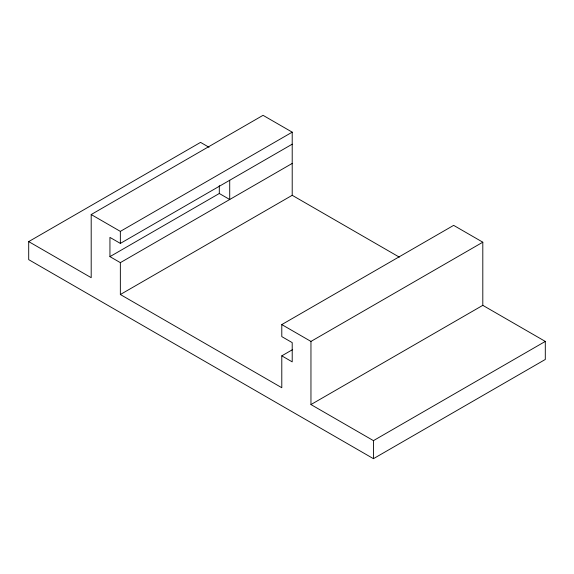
<?xml version="1.0" encoding="UTF-8"?>
<svg xmlns="http://www.w3.org/2000/svg" width="574" height="574" viewBox="0 0 574 574"><rect width="100%" height="100%" fill="white"/><g stroke="black" fill="none" stroke-linecap="round" stroke-linejoin="round"><path stroke-width="0.86" d="M482.806 305.339L482.806 242.199L310.957 341.422L310.957 404.562L482.806 305.339L545.3 341.422L545.3 359.46L373.444 458.676L28.7 259.642L28.7 241.604L200.556 142.381L209.036 147.281M28.7 241.604L91.194 277.68L91.194 214.54L263.043 115.324L292.209 132.156L292.209 195.296L120.353 294.519L120.353 262.648L292.209 163.425M91.194 214.54L120.353 231.379L292.209 132.156M120.353 262.648L109.943 256.635L109.943 237.392L120.353 243.405L292.209 144.189M109.943 256.635L219.304 193.495L229.715 199.508L229.715 180.265M120.353 294.519L281.791 387.723L281.791 355.851L292.209 361.864L292.209 342.621L281.791 336.608L281.791 324.583L453.647 225.367L482.806 242.199M281.791 355.851L292.654 349.58M310.957 404.562L373.444 440.638L545.3 341.422M292.209 195.296L399.317 257.138M281.791 324.583L310.957 341.422M373.444 440.638L373.444 458.676M219.304 185.624L219.304 193.495M120.353 231.379L120.353 243.405"/></g></svg>
